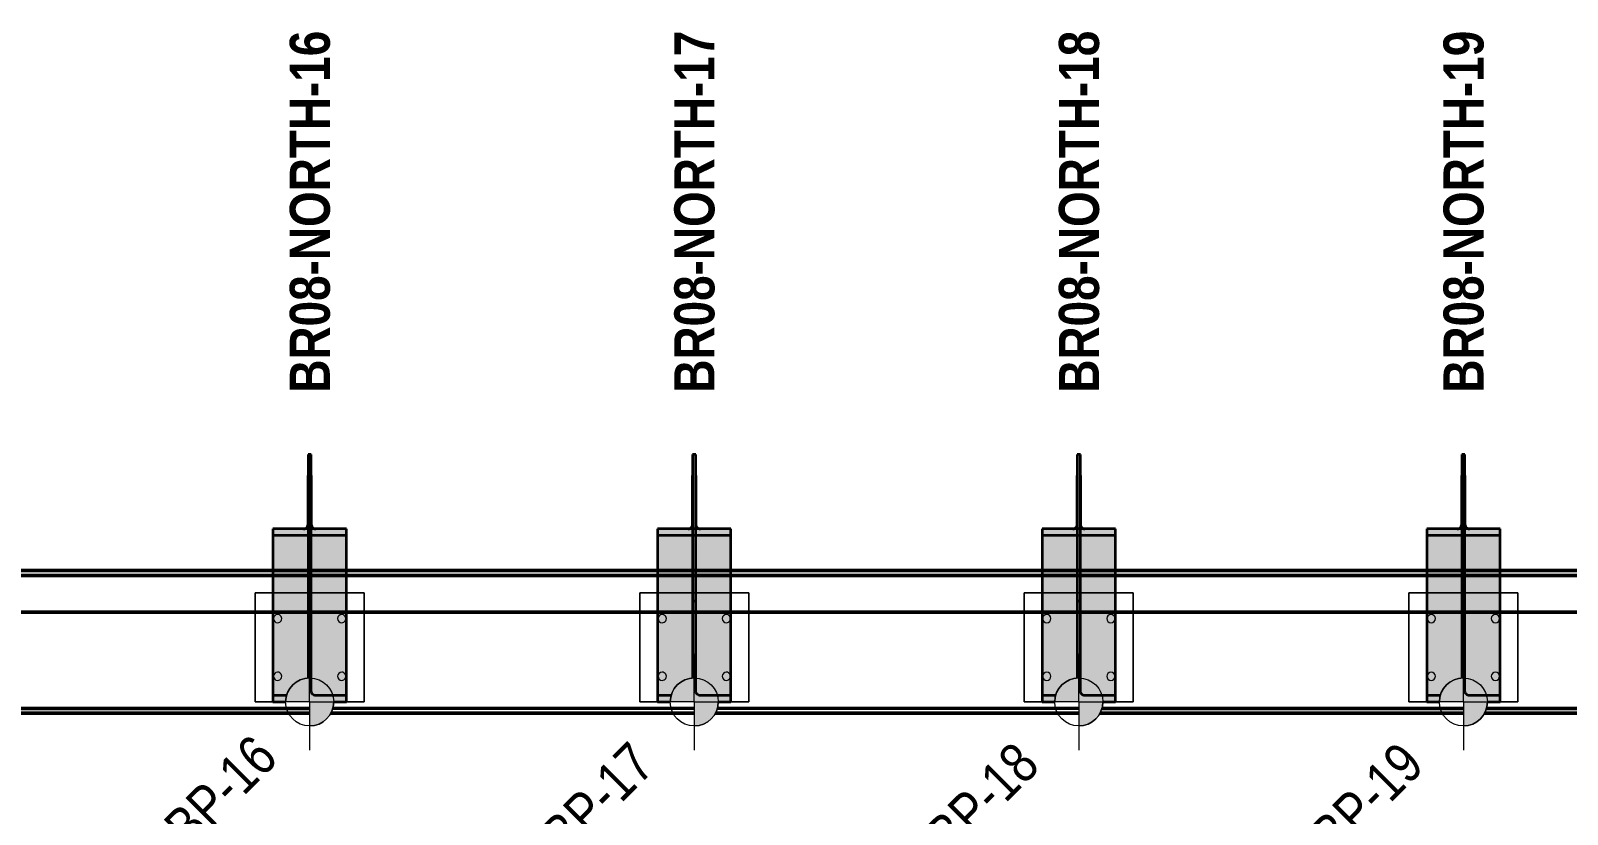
# Model space of a CAD drawing. Header units: metres. Extents: x 4 to 45, y -1 to 1222.
# Drawn here: x 26.626 to 31.42, y 1211.758 to 1214.203 of the extents above; entities that cross this region are included whole.
import ezdxf

# ---------------------------------------------------------------- set-up
doc = ezdxf.new("R2010")
doc.units = ezdxf.units.M
for name, color, linetype, lineweight in [('A-ANNO-NOTE', 7, 'Continuous', 9), ('A-GENM', 7, 'Continuous', 35), ('A-GENM-IDEN', 7, 'Continuous', 18), ('A-WALL', 7, 'Continuous', 50), ('S-FNDN-IDEN', 7, 'Continuous', 18), ('S-FSTN', 7, 'Continuous', 18)]:
    doc.layers.add(name, color=color, linetype=linetype, lineweight=lineweight)
doc.styles.add('Arial Narrow_4', font='ARIALN.TTF', dxfattribs={"height": 0.125})
doc.styles.add('Arial Narrow_B_1', font='ARIALNB.TTF', dxfattribs={"height": 0.125})

# ---------------------------------------------------------------- blocks, each defined once
blk = doc.blocks.new('North_Wall - North_Wall-6845343-DRG-2873221 - NORTHERN SCREEN POST - PLAN')
at = {"layer": 'A-WALL'}
for p, q in [((200.8685, 1234.7241), (233.8422, 1237.6089)), ((233.8422, 1237.6088), (200.8685, 1234.724)), ((233.846, 1237.5942), (200.8698, 1234.7091)), ((233.8757, 1237.4813), (200.8798, 1234.5945)), ((233.8757, 1237.4812), (200.8798, 1234.5945)), ((221.5431, 1236.1012), (222.6664, 1236.1995)), ((222.6677, 1236.1845), (221.5384, 1236.0857)), ((222.6677, 1236.1846), (221.5385, 1236.0858)), ((221.4724, 1236.08), (220.3431, 1235.9812)), ((221.4724, 1236.0799), (220.3431, 1235.9811)), ((220.3477, 1235.9966), (221.4711, 1236.0949)), ((220.277, 1235.9754), (219.1477, 1235.8766)), ((220.277, 1235.9753), (219.1477, 1235.8765)), ((219.1523, 1235.8921), (220.2757, 1235.9903)), ((219.0816, 1235.8708), (217.9523, 1235.772)), ((219.0816, 1235.8708), (217.9523, 1235.772)), ((217.9569, 1235.7875), (219.0803, 1235.8858)), ((216.7616, 1235.6829), (217.8849, 1235.7812)), ((217.8862, 1235.7662), (216.7569, 1235.6674)), ((217.8862, 1235.7662), (216.757, 1235.6674))]:
    blk.add_line(p, q, dxfattribs=at)
blk = doc.blocks.new('BR08_GEN_POST_0 - 610UB_BASE-V2-DRG-2873221 - NORTHERN SCREEN POST - PLAN')
at = {"layer": 'A-GENM', "true_color": 0xc0c0c0}
for points in [[(0.005, 0.7066), (0.005, 0.7721), (-0.005, 0.7721), (-0.005, 0.7066)], [(0.019, 0.5402), (0.0159, 0.5406), (0.0129, 0.5416), (0.0103, 0.5432), (0.0081, 0.5453), (0.0064, 0.5478), (0.0054, 0.5506), (0.005, 0.5536), (0.005, 0.7066), (-0.005, 0.7066), (-0.0054, 0.5506), (-0.0064, 0.5478), (-0.0081, 0.5453), (-0.0103, 0.5432), (-0.0129, 0.5416), (-0.0159, 0.5406), (-0.019, 0.5402)], [(0.1145, 0.5209), (0.1145, 0.5402), (-0.1145, 0.5402), (-0.1145, 0.5209)], [(0.1145, 0), (0.1145, 0.5209), (-0.1145, 0.5209), (-0.1145, 0), (-0.075, 0), (-0.0746, 0.0082), (-0.0732, 0.0163), (-0.071, 0.0242), (-0.0679, 0.0318), (-0.064, 0.0391), (-0.0594, 0.0458), (-0.054, 0.0521), (-0.0475, 0.0581), (-0.0414, 0.0625), (-0.0343, 0.0667), (-0.0268, 0.0701), (-0.019, 0.0726), (-0.0109, 0.0742), (-0.0027, 0.0749), (0, 0.0746), (0, 0), (0.0964, 0)]]:
    blk.add_hatch(color=9, dxfattribs=at).paths.add_polyline_path(points)
at = {"layer": 'A-GENM'}
for p, q in [((0.005, 0.7724), (-0.005, 0.7724)), ((-0.005, 0.7724), (-0.005, 0.7066)), ((-0.005, 0.771), (-0.005, 0.3148)), ((0.005, 0.7066), (0.005, 0.7724)), ((0.005, 0.3148), (0.005, 0.771)), ((-0.005, 0.5536), (-0.005, 0.7066)), ((0.005, 0.7066), (0.005, 0.5536)), ((-0.019, 0.5402), (-0.1145, 0.5402)), ((-0.1145, 0.5402), (-0.1145, 0.5209)), ((-0.1145, 0.5402), (-0.1145, 0.0199)), ((0.019, 0.5402), (-0.019, 0.5402)), ((0.1145, 0.5402), (0.019, 0.5402)), ((0.1145, 0.5209), (0.1145, 0.5402)), ((0.1145, 0.0199), (0.1145, 0.5402)), ((-0.1145, 0.5209), (0.1145, 0.5209)), ((-0.1145, 0.5209), (-0.1145, 0)), ((0.1145, 0), (0.1145, 0.5209)), ((-0.005, 0.3148), (-0.005, 0.0748)), ((0.005, 0.3148), (-0.005, 0.3148)), ((0.005, 0.0341), (0.005, 0.3148)), ((-0.1145, 0.0199), (-0.1145, 0)), ((-0.0723, 0.0199), (-0.1145, 0.0199)), ((-0.1145, 0), (-0.075, 0)), ((0.1145, 0.0199), (0.019, 0.0199)), ((0.075, 0), (0.1145, 0)), ((0.1145, 0), (0.1145, 0.0199))]:
    blk.add_line(p, q, dxfattribs=at)
at = {"layer": 'A-GENM', "flags": 128}
for points in [[(-0.019, 0.5402), (-0.0159, 0.5406), (-0.0129, 0.5416), (-0.0103, 0.5432), (-0.0081, 0.5453), (-0.0064, 0.5478), (-0.0054, 0.5506), (-0.005, 0.5536)], [(0.005, 0.5536), (0.0054, 0.5506), (0.0064, 0.5478), (0.0081, 0.5453), (0.0103, 0.5432), (0.0129, 0.5416), (0.0159, 0.5406), (0.019, 0.5402)], [(0.019, 0.0199), (0.0159, 0.0203), (0.0129, 0.0213), (0.0103, 0.023), (0.0081, 0.0253), (0.0064, 0.028), (0.0054, 0.031), (0.005, 0.0341)]]:
    blk.add_lwpolyline(points, dxfattribs=at)
blk = doc.blocks.new('BR08_GEN_POST_0 - 610UB_BASE-V3-DRG-2873221 - NORTHERN SCREEN POST - PLAN')
at = {"layer": 'A-GENM', "true_color": 0xc0c0c0}
for points in [[(0.005, 0.7066), (0.005, 0.7721), (-0.005, 0.7721), (-0.005, 0.7066)], [(0.019, 0.5402), (0.0159, 0.5406), (0.0129, 0.5416), (0.0103, 0.5432), (0.0081, 0.5453), (0.0064, 0.5478), (0.0054, 0.5506), (0.005, 0.5536), (0.005, 0.7066), (-0.005, 0.7066), (-0.0054, 0.5506), (-0.0064, 0.5478), (-0.0081, 0.5453), (-0.0103, 0.5432), (-0.0129, 0.5416), (-0.0159, 0.5406), (-0.019, 0.5402)], [(0.1145, 0.5209), (0.1145, 0.5402), (-0.1145, 0.5402), (-0.1145, 0.5209)], [(0.1145, 0), (0.1145, 0.5209), (-0.1145, 0.5209), (-0.1145, 0), (-0.075, 0), (-0.0746, 0.0082), (-0.0732, 0.0163), (-0.0707, 0.025), (-0.0679, 0.0318), (-0.064, 0.0391), (-0.0594, 0.0458), (-0.054, 0.0521), (-0.048, 0.0576), (-0.0414, 0.0625), (-0.0343, 0.0667), (-0.0268, 0.0701), (-0.019, 0.0726), (-0.0109, 0.0742), (-0.0027, 0.0749), (0, 0.0746), (0, 0), (0.075, 0)]]:
    blk.add_hatch(color=9, dxfattribs=at).paths.add_polyline_path(points)
at = {"layer": 'A-GENM'}
for p, q in [((0.005, 0.7724), (-0.005, 0.7724)), ((-0.005, 0.7724), (-0.005, 0.7066)), ((-0.005, 0.771), (-0.005, 0.3148)), ((0.005, 0.7066), (0.005, 0.7724)), ((0.005, 0.3148), (0.005, 0.771)), ((-0.005, 0.5536), (-0.005, 0.7066)), ((0.005, 0.7066), (0.005, 0.5536)), ((-0.019, 0.5402), (-0.1145, 0.5402)), ((-0.1145, 0.5402), (-0.1145, 0.5209)), ((-0.1145, 0.5402), (-0.1145, 0.0199)), ((0.019, 0.5402), (-0.019, 0.5402)), ((0.1145, 0.5402), (0.019, 0.5402)), ((0.1145, 0.5209), (0.1145, 0.5402)), ((0.1145, 0.0199), (0.1145, 0.5402)), ((-0.1145, 0.5209), (0.1145, 0.5209)), ((-0.1145, 0.5209), (-0.1145, 0)), ((0.1145, 0), (0.1145, 0.5209)), ((-0.005, 0.3148), (-0.005, 0.0748)), ((0.005, 0.3148), (-0.005, 0.3148)), ((0.005, 0.0341), (0.005, 0.3148)), ((-0.1145, 0.0199), (-0.1145, 0)), ((-0.0723, 0.0199), (-0.1145, 0.0199)), ((-0.1145, 0), (-0.075, 0)), ((0.1145, 0.0199), (0.019, 0.0199)), ((0.075, 0), (0.1145, 0)), ((0.1145, 0), (0.1145, 0.0199))]:
    blk.add_line(p, q, dxfattribs=at)
at = {"layer": 'A-GENM', "flags": 128}
for points in [[(-0.019, 0.5402), (-0.0159, 0.5406), (-0.0129, 0.5416), (-0.0103, 0.5432), (-0.0081, 0.5453), (-0.0064, 0.5478), (-0.0054, 0.5506), (-0.005, 0.5536)], [(0.005, 0.5536), (0.0054, 0.5506), (0.0064, 0.5478), (0.0081, 0.5453), (0.0103, 0.5432), (0.0129, 0.5416), (0.0159, 0.5406), (0.019, 0.5402)], [(0.019, 0.0199), (0.0159, 0.0203), (0.0129, 0.0213), (0.0103, 0.023), (0.0081, 0.0253), (0.0064, 0.028), (0.0054, 0.031), (0.005, 0.0341)]]:
    blk.add_lwpolyline(points, dxfattribs=at)
blk = doc.blocks.new('BR08_GEN_POST_0 - 610UB_BASE-V1-DRG-2873221 - NORTHERN SCREEN POST - PLAN')
at = {"layer": 'A-GENM', "true_color": 0xc0c0c0}
for points in [[(0.005, 0.7066), (0.005, 0.7721), (-0.005, 0.7721), (-0.005, 0.7066)], [(0.019, 0.5402), (0.0159, 0.5406), (0.0129, 0.5416), (0.0103, 0.5432), (0.0081, 0.5453), (0.0064, 0.5478), (0.0054, 0.5506), (0.005, 0.5536), (0.005, 0.7066), (-0.005, 0.7066), (-0.0054, 0.5506), (-0.0064, 0.5478), (-0.0081, 0.5453), (-0.0103, 0.5432), (-0.0129, 0.5416), (-0.0159, 0.5406), (-0.019, 0.5402)], [(0.1145, 0.5209), (0.1145, 0.5402), (-0.1145, 0.5402), (-0.1145, 0.5209)], [(0.1145, 0), (0.1145, 0.5209), (-0.1145, 0.5209), (-0.1145, 0), (-0.075, 0), (-0.0746, 0.0082), (-0.0732, 0.0163), (-0.071, 0.0242), (-0.0679, 0.0318), (-0.064, 0.0391), (-0.0594, 0.0458), (-0.054, 0.0521), (-0.048, 0.0576), (-0.0414, 0.0625), (-0.0343, 0.0667), (-0.0268, 0.0701), (-0.019, 0.0726), (-0.0109, 0.0742), (-0.001, 0.075), (0, 0.0746), (0, 0), (0.075, 0)]]:
    blk.add_hatch(color=9, dxfattribs=at).paths.add_polyline_path(points)
at = {"layer": 'A-GENM'}
for p, q in [((0.005, 0.7724), (-0.005, 0.7724)), ((-0.005, 0.7724), (-0.005, 0.7066)), ((-0.005, 0.771), (-0.005, 0.3148)), ((0.005, 0.7066), (0.005, 0.7724)), ((0.005, 0.3148), (0.005, 0.771)), ((-0.005, 0.5536), (-0.005, 0.7066)), ((0.005, 0.7066), (0.005, 0.5536)), ((-0.019, 0.5402), (-0.1145, 0.5402)), ((-0.1145, 0.5402), (-0.1145, 0.5209)), ((-0.1145, 0.5402), (-0.1145, 0.0199)), ((0.019, 0.5402), (-0.019, 0.5402)), ((0.1145, 0.5402), (0.019, 0.5402)), ((0.1145, 0.5209), (0.1145, 0.5402)), ((0.1145, 0.0199), (0.1145, 0.5402)), ((-0.1145, 0.5209), (0.1145, 0.5209)), ((-0.1145, 0.5209), (-0.1145, 0)), ((0.1145, 0), (0.1145, 0.5209)), ((-0.005, 0.3148), (-0.005, 0.0748)), ((0.005, 0.3148), (-0.005, 0.3148)), ((0.005, 0.0341), (0.005, 0.3148)), ((-0.1145, 0.0199), (-0.1145, 0)), ((-0.0723, 0.0199), (-0.1145, 0.0199)), ((-0.1145, 0), (-0.075, 0)), ((0.1145, 0.0199), (0.019, 0.0199)), ((0.075, 0), (0.1145, 0)), ((0.1145, 0), (0.1145, 0.0199))]:
    blk.add_line(p, q, dxfattribs=at)
at = {"layer": 'A-GENM', "flags": 128}
for points in [[(-0.019, 0.5402), (-0.0159, 0.5406), (-0.0129, 0.5416), (-0.0103, 0.5432), (-0.0081, 0.5453), (-0.0064, 0.5478), (-0.0054, 0.5506), (-0.005, 0.5536)], [(0.005, 0.5536), (0.0054, 0.5506), (0.0064, 0.5478), (0.0081, 0.5453), (0.0103, 0.5432), (0.0129, 0.5416), (0.0159, 0.5406), (0.019, 0.5402)], [(0.019, 0.0199), (0.0159, 0.0203), (0.0129, 0.0213), (0.0103, 0.023), (0.0081, 0.0253), (0.0064, 0.028), (0.0054, 0.031), (0.005, 0.0341)]]:
    blk.add_lwpolyline(points, dxfattribs=at)
blk = doc.blocks.new('Canopy Post Column Base Plate-4 Hole - 25mm-V18-DRG-2873221 - NORTHERN SCREEN POST - PLAN')
at = {"layer": 'S-FSTN'}
for p, q in [((0.17, 0.17), (-0.17, 0.17)), ((-0.17, 0.17), (-0.17, 0.075)), ((-0.17, 0.075), (-0.17, 0.17)), ((-0.17, 0.17), (0.17, 0.17)), ((0.17, -0.17), (0.17, 0.17)), ((0.17, 0.17), (0.17, -0.17)), ((-0.17, -0.075), (-0.17, -0.17)), ((-0.17, -0.17), (-0.17, -0.075)), ((-0.17, -0.17), (0.17, -0.17)), ((0.17, -0.17), (-0.17, -0.17))]:
    blk.add_line(p, q, dxfattribs=at)
for centre, start, end in [((-0.09, 0.1), 0, 180), ((-0.09, 0.1), 0, 180), ((-0.09, 0.1), 180, 360), ((-0.09, 0.1), 180, 360), ((0.09, 0.1), 0, 180), ((0.09, 0.1), 0, 180), ((0.09, 0.1), 180, 360), ((0.09, 0.1), 180, 360), ((-0.09, -0.1), 0, 180), ((-0.09, -0.1), 360, 180), ((0.09, -0.1), 0, 180), ((0.09, -0.1), 360, 180), ((-0.09, -0.1), 180, 360), ((-0.09, -0.1), 180, 360), ((0.09, -0.1), 180, 360), ((0.09, -0.1), 180, 360)]:
    blk.add_arc(centre, 0.013, start, end, dxfattribs=at)

msp = doc.modelspace()

# ---------------------------------------------------------------- hatches: boundary and pattern name
at = {"layer": 'A-ANNO-NOTE', "lineweight": 5, "true_color": 0x808080}
for points in [[(27.4209, 1212.1087), (27.4959, 1212.1087), (27.4959, 1212.1837), (27.4877, 1212.1832), (27.4796, 1212.1819), (27.4717, 1212.1796), (27.4641, 1212.1766), (27.4569, 1212.1727), (27.4501, 1212.168), (27.4439, 1212.1627), (27.4383, 1212.1566), (27.4334, 1212.15), (27.4292, 1212.143), (27.4259, 1212.1355), (27.4234, 1212.1276), (27.4217, 1212.1196), (27.421, 1212.1114)], [(28.6959, 1212.1087), (28.6959, 1212.1837), (28.6877, 1212.1832), (28.6796, 1212.1819), (28.6717, 1212.1796), (28.6641, 1212.1766), (28.6568, 1212.1727), (28.65, 1212.168), (28.6438, 1212.1627), (28.6382, 1212.1566), (28.6333, 1212.15), (28.6292, 1212.143), (28.6258, 1212.1355), (28.6233, 1212.1276), (28.6217, 1212.1196), (28.6209, 1212.1114), (28.6209, 1212.1087), (28.6739, 1212.1087)], [(29.8958, 1212.1087), (29.8958, 1212.1837), (29.8876, 1212.1832), (29.8795, 1212.1819), (29.8716, 1212.1796), (29.864, 1212.1766), (29.8568, 1212.1727), (29.85, 1212.168), (29.8438, 1212.1627), (29.8382, 1212.1566), (29.8333, 1212.15), (29.8291, 1212.143), (29.8251, 1212.1337), (29.8233, 1212.1276), (29.8216, 1212.1196), (29.8209, 1212.1114), (29.8208, 1212.1087), (29.8251, 1212.1087)], [(31.0958, 1212.1087), (31.0958, 1212.1837), (31.0876, 1212.1832), (31.0795, 1212.1819), (31.0716, 1212.1796), (31.0639, 1212.1766), (31.0567, 1212.1727), (31.0483, 1212.1667), (31.0437, 1212.1627), (31.0381, 1212.1566), (31.0332, 1212.15), (31.0291, 1212.143), (31.0257, 1212.1355), (31.0232, 1212.1276), (31.0216, 1212.1196), (31.0208, 1212.1114), (31.0208, 1212.1087), (31.0483, 1212.1087)], [(27.4959, 1212.0337), (27.5041, 1212.0341), (27.5123, 1212.0355), (27.5202, 1212.0377), (27.5278, 1212.0408), (27.535, 1212.0446), (27.5418, 1212.0493), (27.548, 1212.0547), (27.5536, 1212.0607), (27.5585, 1212.0673), (27.5626, 1212.0744), (27.566, 1212.0819), (27.5685, 1212.0897), (27.5701, 1212.0977), (27.5709, 1212.1059), (27.5709, 1212.1087), (27.4959, 1212.1087), (27.4959, 1212.0876)], [(28.6959, 1212.0337), (28.7041, 1212.0341), (28.7122, 1212.0355), (28.7201, 1212.0377), (28.7277, 1212.0408), (28.735, 1212.0446), (28.7417, 1212.0493), (28.7479, 1212.0547), (28.7535, 1212.0607), (28.7584, 1212.0673), (28.7626, 1212.0744), (28.7659, 1212.0819), (28.7684, 1212.0897), (28.7701, 1212.0977), (28.7708, 1212.1059), (28.7709, 1212.1087), (28.6959, 1212.1087), (28.6959, 1212.0876)], [(29.8958, 1212.0337), (29.904, 1212.0341), (29.9121, 1212.0355), (29.92, 1212.0377), (29.9277, 1212.0408), (29.9349, 1212.0446), (29.9417, 1212.0493), (29.9479, 1212.0547), (29.9535, 1212.0607), (29.9584, 1212.0673), (29.9625, 1212.0744), (29.9659, 1212.0819), (29.9684, 1212.0897), (29.97, 1212.0977), (29.9708, 1212.1059), (29.9708, 1212.1087), (29.8958, 1212.1087), (29.8958, 1212.0876)], [(31.0958, 1212.0337), (31.104, 1212.0341), (31.1121, 1212.0355), (31.12, 1212.0377), (31.1276, 1212.0408), (31.1348, 1212.0446), (31.1416, 1212.0493), (31.1478, 1212.0547), (31.1534, 1212.0607), (31.1583, 1212.0673), (31.1625, 1212.0744), (31.1658, 1212.0819), (31.1683, 1212.0897), (31.17, 1212.0977), (31.1707, 1212.1059), (31.1708, 1212.1087), (31.0958, 1212.1087), (31.0958, 1212.0876)]]:
    msp.add_hatch(color=8, dxfattribs=at).paths.add_polyline_path(points)

# ---------------------------------------------------------------- linework, layer by layer
at = {"layer": 'A-ANNO-NOTE', "color": 8, "lineweight": 18, "true_color": 0x808080}
for p, q in [((27.4959, 1212.1087), (27.4959, 1212.2587)), ((28.6959, 1212.1087), (28.6959, 1212.2587)), ((29.8958, 1212.1087), (29.8958, 1212.2587)), ((31.0958, 1212.1087), (31.0958, 1212.2587)), ((27.4959, 1212.1087), (27.3459, 1212.1087)), ((27.4959, 1212.1087), (27.4959, 1211.9587)), ((27.4959, 1212.1087), (27.6459, 1212.1087)), ((28.6959, 1212.1087), (28.5459, 1212.1087)), ((28.6959, 1212.1087), (28.6959, 1211.9587)), ((28.6959, 1212.1087), (28.8459, 1212.1087)), ((29.8958, 1212.1087), (29.7458, 1212.1087)), ((29.8958, 1212.1087), (29.8958, 1211.9587)), ((29.8958, 1212.1087), (30.0458, 1212.1087)), ((31.0958, 1212.1087), (30.9458, 1212.1087)), ((31.0958, 1212.1087), (31.0958, 1211.9587)), ((31.0958, 1212.1087), (31.2458, 1212.1087))]:
    msp.add_line(p, q, dxfattribs=at)
for centre in [(27.4959, 1212.1087), (28.6959, 1212.1087), (29.8958, 1212.1087), (31.0958, 1212.1087)]:
    msp.add_circle(centre, 0.075, dxfattribs=at)
for centre, start, end in [((27.4959, 1212.1087), 90, 180), ((28.6959, 1212.1087), 90, 180), ((29.8958, 1212.1087), 90, 180), ((31.0958, 1212.1087), 90, 180), ((27.4959, 1212.1087), 270, 360), ((28.6959, 1212.1087), 270, 0), ((29.8958, 1212.1087), 270, 360), ((31.0958, 1212.1087), 270, 360)]:
    msp.add_arc(centre, 0.075, start, end, dxfattribs=at)

# ---------------------------------------------------------------- block references
at = {"layer": 'A-GENM'}
for name, p in [('BR08_GEN_POST_0 - 610UB_BASE-V1-DRG-2873221 - NORTHERN SCREEN POST - PLAN', (27.4959, 1212.1087)), ('BR08_GEN_POST_0 - 610UB_BASE-V1-DRG-2873221 - NORTHERN SCREEN POST - PLAN', (28.6959, 1212.1087)), ('BR08_GEN_POST_0 - 610UB_BASE-V3-DRG-2873221 - NORTHERN SCREEN POST - PLAN', (29.8958, 1212.1087)), ('BR08_GEN_POST_0 - 610UB_BASE-V2-DRG-2873221 - NORTHERN SCREEN POST - PLAN', (31.0958, 1212.1087))]:
    msp.add_blockref(name, p, dxfattribs=at)
at = {"layer": 'A-WALL', "rotation": 355.0000000000001}
msp.add_blockref('North_Wall - North_Wall-6845343-DRG-2873221 - NORTHERN SCREEN POST - PLAN', (-297.2653, 0), dxfattribs=at)
at = {"layer": 'S-FSTN'}
for p, rotation in [((27.4959, 1212.2787), 89.99999989490428), ((28.6959, 1212.2787), 89.99999989490428), ((29.8958, 1212.2787), 89.99999989490513), ((31.0958, 1212.2787), 89.99999989490513)]:
    msp.add_blockref('Canopy Post Column Base Plate-4 Hole - 25mm-V18-DRG-2873221 - NORTHERN SCREEN POST - PLAN', p, dxfattribs=dict(at, rotation=rotation))

# ---------------------------------------------------------------- next in the draw order: texts
at = {"layer": 'A-GENM-IDEN', "lineweight": 9, "char_height": 0.125, "attachment_point": 1, "rotation": 90, "style": 'Arial Narrow_B_1', "bg_fill": 3, "box_fill_scale": 1, "bg_fill_color": 256, "bg_fill_true_color": 13158600, "bg_fill_transparency": 0}
for s, insert in [('BR08-NORTH-16', (27.4339, 1213.0738)), ('BR08-NORTH-17', (28.6338, 1213.0738)), ('BR08-NORTH-18', (29.8338, 1213.0738)), ('BR08-NORTH-19', (31.0337, 1213.0738))]:
    msp.add_mtext(s, dxfattribs=dict(at, insert=insert))
at = {"layer": 'S-FNDN-IDEN', "lineweight": 9, "char_height": 0.125, "attachment_point": 1, "rotation": 45, "style": 'Arial Narrow_4', "bg_fill": 3, "box_fill_scale": 1, "bg_fill_color": 256, "bg_fill_true_color": 13158600, "bg_fill_transparency": 0}
for s, insert in [('SOP-BP-16', (26.7851, 1211.4856)), ('SOP-BP-17', (27.9625, 1211.463)), ('SOP-BP-18', (29.1625, 1211.463)), ('SOP-BP-19', (30.3624, 1211.463))]:
    msp.add_mtext(s, dxfattribs=dict(at, insert=insert))

doc.saveas('drawing.dxf')
